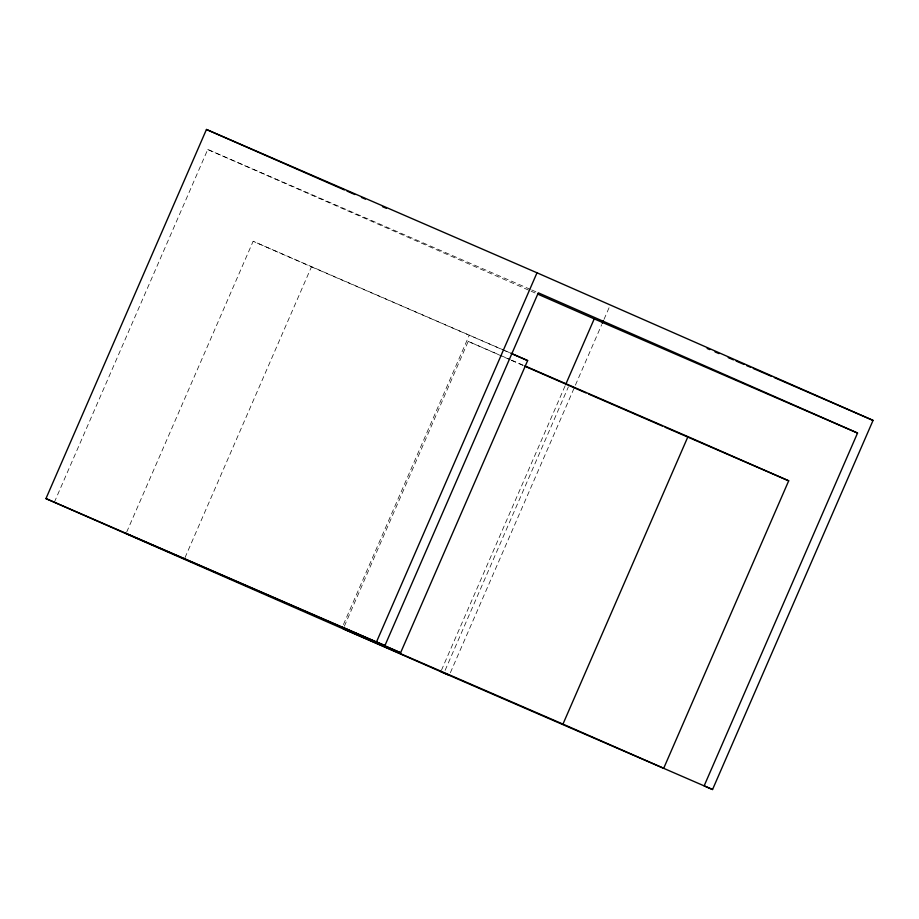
<?xml version="1.0" encoding="UTF-8"?>
<svg xmlns="http://www.w3.org/2000/svg" width="919" height="919" viewBox="0 0 919 919"><rect width="100%" height="100%" fill="white"/><g stroke="black" fill="none" stroke-linecap="round" stroke-linejoin="round"><path stroke-width="0.69" stroke-dasharray="4.59 3.45" d="M54.347 502.291L207.751 149.498L530.401 289.382M126.661 532.147L253.139 241.283L504.324 350.357M184.983 557.707L311.449 266.843L253.139 241.283M343.43 624.564L469.333 335.021M344.361 626.218L468.208 341.386L510.321 359.639M441.396 670.353L565.036 386.014M445.106 670.376L568.39 386.853M450.367 672.719L601.727 324.614M604.013 319.364L609.722 306.222M531.722 289.956L536.995 292.242M311.449 266.843L501.441 349.22M502.75 349.783L510.619 353.195M511.63 360.214L523.474 365.348M207.751 149.498L529.815 290.645M531.125 291.22L535.065 292.954M505.622 350.92L509.505 352.62M468.208 341.386L510.079 359.731M511.389 360.305L524.473 366.038"/><path stroke-width="1.38" d="M449.23 675.35L45.95 498.603L206.453 129.476L537.006 272.794L873.05 420.397L712.547 789.524L440.821 671.674M537.006 272.794L376.503 641.921L384.912 645.609L538.304 292.816L664.334 348.048L857.542 433.044L704.149 785.837L712.547 789.524M126.087 533.457L400.604 652.754L527.644 360.581L510.803 353.195M565.599 384.693L594.225 318.87L537.695 294.103M602.301 323.304L603.438 320.674M687.952 436.651L788.697 480.809L663.702 768.273L562.956 724.115L687.952 436.651L524.795 365.911M707.159 348.462L709.79 349.611M715.051 351.897L719.003 353.608M728.227 357.594L733.488 359.88M736.119 361.029L744.022 364.452M746.653 365.59L750.605 367.301M753.235 368.45L771.673 376.434M774.303 377.583L873.05 420.397M594.225 318.87L857.542 433.044M511.929 353.758L527.644 360.581M586.058 392.953L525.783 366.612M588.688 394.09L662.381 426.048M665.011 427.186L788.697 480.809M45.95 498.603L384.912 645.609M343.224 628.849L562.956 724.115M206.453 129.476L344.384 189.934M347.003 191.083L354.883 194.541M361.454 197.413L365.394 199.136M382.476 206.626L386.417 208.349M342.282 627.195L400.604 652.754"/></g></svg>
